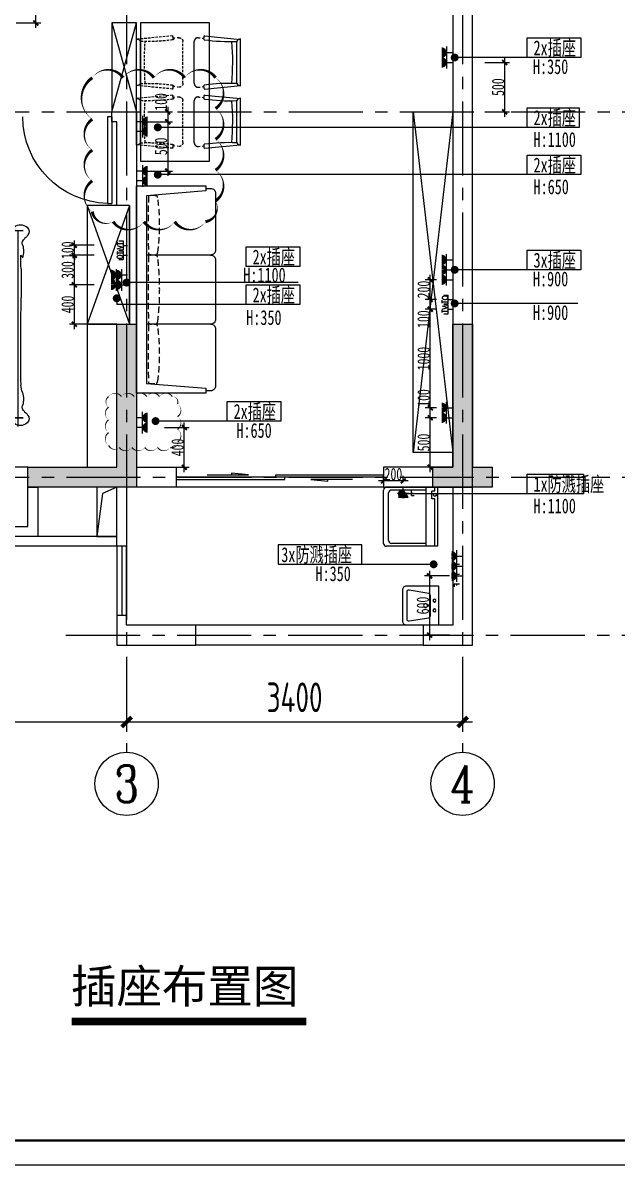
# Model space of a CAD drawing. Header units: millimetres. Extents: x -133666 to 880576, y -269375 to 86941.
# Drawn here: x 28824 to 34838, y -186999 to -175430 of the extents above; entities that cross this region are included whole.
import ezdxf
from ezdxf.enums import TextEntityAlignment as Align

# ---------------------------------------------------------------- set-up
doc = ezdxf.new("R2010")
doc.units = ezdxf.units.MM
doc.header["$LTSCALE"] = 1000
for name, pattern in [('CENTER', [50.8, 31.75, -6.35, 6.35, -6.35]), ('CENTER2', [1.125, 0.75, -0.125, 0.125, -0.125]), ('DASH', [0.35, 0.25, -0.1]), ('DASHED', [19.05, 12.7, -6.35]), ('TRATTEGGIATA2', [0.375, 0.25, -0.125])]:
    doc.linetypes.add(name, pattern=pattern)
doc.layers.get('0').update_dxf_attribs({"linetype": 'CONTINUOUS'})
doc.layers.get('Defpoints').update_dxf_attribs({"color": 6, "linetype": 'CONTINUOUS'})
for name, color, linetype in [('6#轴网(1-4)20181120$0$11 12 17 18 19 20 21 22-ZW$0$AXIS_轴号_A', 8, 'CONTINUOUS'), ('6#轴网(1-4)20181120$0$11 12 17 18 19 20 21 22-ZW$0$AXIS_轴文_A', 8, 'CONTINUOUS'), ('6#轴网(1-4)20181120$0$AXIS_TEXT', 8, 'CONTINUOUS'), ('A-FUR', 8, 'CONTINUOUS'), ('A-Lvtry', 5, 'CONTINUOUS'), ('A-洞口', 105, 'CONTINUOUS'), ('A-看线', 105, 'CONTINUOUS'), ('AE-FLOR', 151, 'CONTINUOUS'), ('AXIS', 253, 'CENTER'), ('BORDER', 7, 'CONTINUOUS'), ('DIM', 3, 'CONTINUOUS'), ('M-机电点位(布局空间)', 7, 'CONTINUOUS'), ('P-活动家具', 146, 'CONTINUOUS'), ('PUB_HATCH', 8, 'CONTINUOUS'), ('PUB_TEXT', 7, 'CONTINUOUS'), ('WALL', 2, 'CONTINUOUS'), ('WINDOW', 4, 'CONTINUOUS'), ('剪力墙', 6, 'CONTINUOUS'), ('家具', 8, 'CONTINUOUS'), ('栏杆', 142, 'CONTINUOUS')]:
    doc.layers.add(name, color=color, linetype=linetype)
doc.layers.add('S-ANNO-REVS', color=1, linetype='CONTINUOUS', true_color=0xff0000, plot=False)
doc.styles.add('6#轴网(1-4)20181120$0$11 12 17 18 19 20 21 22-ZW$0$_TCH_AXIS', font='COMPLEX', dxfattribs={"bigfont": 'GBCBIG'})
doc.styles.add('6#轴网(1-4)20181120$0$COMPLEX', font='COMPLEX')
doc.styles.add('DIM', font='', dxfattribs={"width": 0.7})
doc.styles.add('HZ', font='romans.shx', dxfattribs={"width": 0.9, "bigfont": 'bzhz.shx'})
doc.styles.add('ZZ', font='tssdeng.shx', dxfattribs={"width": 0.7, "bigfont": 'tssdchn.shx'})
doc.styles.add('黑体', font='simhei.ttf')
doc.styles.get('DIM').set_extended_font_data('SimSun')
doc.dimstyles.new('TSSD_100_100', dxfattribs={"dimtxt": 300, "dimasz": 100, "dimexe": 100, "dimexo": 250, "dimgap": 100, "dimtad": 1, "dimdec": 0, "dimzin": 0, "dimdsep": 46, "dimtxsty": 'ZZ', "dimblk": 'ARCHTICK', "dimcen": 0, "dimdle": 100, "dimclrd": 256, "dimclrt": 7, "dimadec": 0, "dimazin": 0, "dimtfac": 1, "dimtdec": 0, "dimtix": 1, "dimtmove": 2, "dimatfit": 3, "dimfxl": 0, "dimtolj": 1, "dimtzin": 0, "dimarcsym": 0})
doc.dimstyles.new('金螳螂1-50', dxfattribs={"dimscale": 50, "dimtxt": 2.5, "dimasz": 1, "dimexe": 1, "dimexo": 1, "dimgap": 0.1, "dimtad": 1, "dimdec": 0, "dimrnd": 5, "dimzin": 0, "dimdsep": 46, "dimtxsty": 'DIM', "dimblk": 'ARCHTICK', "dimcen": 2, "dimdle": 1, "dimclrd": 254, "dimclre": 254, "dimclrt": 30, "dimadec": 0, "dimazin": 0, "dimtfac": 1, "dimtdec": 0, "dimtix": 1, "dimtmove": 2, "dimatfit": 3, "dimldrblk": 'A', "dimfxl": 0, "dimtolj": 1, "dimtzin": 0, "dimarcsym": 0})

# ---------------------------------------------------------------- blocks, each defined once
blk = doc.blocks.new('床-次')
for p, q in [((-40, 738), (-2254, 738, 0)), ((-40, 738), (-2254, 738, 0)), ((-2200, 738, 0), (-2200, -1247, 0)), ((-608, 738), (-1552, -1178, 0)), ((-575, 738), (-1364, -1204, 0)), ((-571, 738), (-571, 606)), ((-520, 738), (-520, 615)), ((-40, -1196, 0), (-40, 750)), ((-40, 750), (0, 750)), ((0, 750), (0, -1196, 0)), ((-63, -1122, 0), (-63, 641)), ((-678, 577), (-678, -1024, 0)), ((-336, -1024, 0), (-336, 577)), ((-571, -1037, 0), (-571, -1204, 0)), ((-520, -1046, 0), (-520, -1204, 0)), ((-473, -1057, 0), (-473, -1122, 0)), ((-40, -1158, 0), (-2254, -1158, 0)), ((-40, -1161, 0), (-2254, -1161, 0)), ((0, -1196, 0), (-40, -1196, 0)), ((0, -1196, 0), (0, -1196, 0))]:
    blk.add_line(p, q)
for centre, radius, start, end in [((-2251, 726, 0), 61.8, 114.6552, 197.0582), ((-2183, 764, 0), 138, 203.7061, 231.956), ((-2225, 689, 0), 106, 45.7841, 118.7213), ((-2151, 749, 0), 16, 93.3957, 183.4418), ((-2166, -467, 0), 1215, 83.9678, 90.0408), ((-1899, 5580, 0), 4841, 268.3597, 272.9952), ((-1636, 955), 209, 267.1562, 297.4576), ((-1447, 581), 210, 87.9632, 116.1276), ((-1431, 599), 192, 63.047, 92.6492), ((-1226, 1105), 355, 250.6064, 272.328), ((-1221, -1525), 2276, 85.9688, 89.7495), ((-909, 2045), 1309, 263.3302, 272.3581), ((-778, -774), 1513, 87.0776, 92.9224), ((-656, 1541), 806, 266.782, 275.5915), ((-481, 164), 584, 86.0367, 99.5331), ((-58, 47), 749, 113.8347, 131.4622), ((532, -530), 1549, 124.5749, 131.8881), ((-775, -20652), 21401, 88.4924, 89.1043), ((-1547, -637), 1811, 37.3131, 49.4206), ((-690, 186), 638, 26.4088, 59.0003), ((-160, -2198), 2940, 87.6616, 91.0116), ((-2298, 610, 0), 53.6, 340.2311, 55.8644), ((-2020, 531, 0), 236, 164.9987, 197.1808), ((-507, 162), 449, 67.6212, 112.3788), ((-268, 143), 539, 67.6212, 92.1024), ((-2203, 452, 0), 43.4, 129.0734, 167.946), ((-3162, 430, 0), 934, 354.9526, 3.4165), ((-7155, 1654, 0), 7136, 342.8602, 350.4427), ((5543, 272, 0), 7776, 179.4426, 181.0757), ((-1420, 79, 0), 813, 176.6723, 181.7242), ((-34508, -459, 0), 32279, 359.3428, 0.9116), ((-27131, -6036, 0), 27529, 10.8714, 12.8171), ((-2020, -974, 0), 236, 162.8192, 195.0013), ((-2529, -808, 0), 300, 341.3052, 356.0421), ((-1524, 287, 0), 1811, 309.9646, 322.6869), ((-667, -560, 0), 638, 300.9997, 333.5912), ((-2298, -1053, 0), 53.6, 304.1356, 19.7689), ((-507, -609, 0), 449, 247.6212, 292.3788), ((555, 180, 0), 1549, 231.6372, 235.4251), ((-2251, -1169, 0), 61.8, 162.9418, 245.3448), ((-2183, -1207, 0), 138, 128.044, 156.2939), ((-268, -623, 0), 539, 247.6212, 292.3788), ((-35, -421, 0), 749, 237.4638, 246.1653), ((-2225, -1132, 0), 106, 241.2787, 314.2159), ((-2166, 24, 0), 1215, 269.9592, 276.0322), ((-2151, -1192, 0), 16, 176.5582, 266.6043), ((-1899, -6023, 0), 4841, 87.0048, 91.6403), ((-1636, -1398, 0), 209, 62.5424, 92.8438), ((-1447, -1024, 0), 210, 243.8724, 272.0368), ((-1431, -1042, 0), 192, 267.3508, 296.953), ((-1226, -1548, 0), 355, 87.672, 109.3936), ((-1221, 1082, 0), 2276, 270.2505, 274.0312), ((-909, -2488, 0), 1309, 87.6419, 96.6698), ((-778, 331, 0), 1513, 267.0776, 272.9224), ((-656, -1984, 0), 806, 84.4085, 93.218), ((-481, -607, 0), 584, 260.4669, 273.9633), ((-775, 20209, 0), 21401, 270.8957, 271.5076), ((-160, 1755, 0), 2940, 268.9884, 272.3384)]:
    blk.add_arc(centre, radius, start, end)
blk = doc.blocks.new('6#轴网(1-4)20181120$0$_AXISO')
at = {"color": 8}
blk.add_circle((0, 0), 0.5, dxfattribs=at)
at = {"layer": '6#轴网(1-4)20181120$0$AXIS_TEXT', "color": 8, "style": '6#轴网(1-4)20181120$0$COMPLEX', "width": 1.041667}
blk.add_attdef('A', text='', height=0.56, dxfattribs=at).set_placement((-0.25, -0.28), (0.25, -0.28), align=Align.FIT)
blk = doc.blocks.new('_ArchTick')
at = {"color": 0, "linetype": 'ByBlock', "const_width": 0.4}
blk.add_lwpolyline([(-0.5, -0.5), (0.5, 0.5)], dxfattribs=at)
blk = doc.blocks.new('*D342')
at = {"layer": 'Defpoints', "color": 0}
for p in [(3400, -1600), (0, -1725), (3400, -2379)]:
    blk.add_point(p, dxfattribs=at)
at = {"layer": 'DIM', "color": 0, "lineweight": -2}
for p, q in [((3400, -1850), (3400, -2479)), ((0, -1975), (0, -2479))]:
    blk.add_line(p, q, dxfattribs=at)
at = {"layer": 'DIM', "lineweight": -2}
blk.add_line((-100, -2379), (3500, -2379), dxfattribs=at)
at = {"layer": 'DIM', "lineweight": -2, "xscale": 100, "yscale": 100, "zscale": 100, "rotation": 180}
blk.add_blockref('_ArchTick', (0, -2379), dxfattribs=at)
at = {"layer": 'DIM', "lineweight": -2, "xscale": 100, "yscale": 100, "zscale": 100}
blk.add_blockref('_ArchTick', (3400, -2379), dxfattribs=at)
at = {"layer": 'DIM', "color": 7, "insert": (1700, -2129), "char_height": 300, "attachment_point": 5, "style": 'ZZ'}
blk.add_mtext('\\A1;3400', dxfattribs=at)
blk = doc.blocks.new('*D343')
at = {"layer": 'Defpoints', "color": 0}
for p in [(3400, -1600), (6800, -1600), (6800, -2379)]:
    blk.add_point(p, dxfattribs=at)
at = {"layer": 'DIM', "color": 0, "lineweight": -2}
for p, q in [((3400, -1850), (3400, -2479)), ((6800, -1850), (6800, -2479))]:
    blk.add_line(p, q, dxfattribs=at)
at = {"layer": 'DIM', "lineweight": -2}
blk.add_line((3300, -2379), (6900, -2379), dxfattribs=at)
at = {"layer": 'DIM', "lineweight": -2, "xscale": 100, "yscale": 100, "zscale": 100, "rotation": 180}
blk.add_blockref('_ArchTick', (3400, -2379), dxfattribs=at)
at = {"layer": 'DIM', "lineweight": -2, "xscale": 100, "yscale": 100, "zscale": 100}
blk.add_blockref('_ArchTick', (6800, -2379), dxfattribs=at)
at = {"layer": 'DIM', "color": 7, "insert": (5100, -2129), "char_height": 300, "attachment_point": 5, "style": 'ZZ'}
blk.add_mtext('\\A1;3400', dxfattribs=at)
blk = doc.blocks.new('A$C68CA6050')
blk.add_wipeout([(0, 850), (2100, 850), (2100, 150), (2075, 150), (2075, 100), (2072, 83), (2060, 65), (2040, 52), (2025, 50), (1450, 50), (1437, 52), (1423, 58), (1415, 65), (1407, 74), (1403, 82), (1400, 100), (1398, 86), (1395, 79), (1391, 71), (1380, 60), (1364, 52), (1350, 50), (750, 50), (733, 53), (725, 57), (715, 65), (708, 73), (703, 82), (701, 89), (700, 100), (698, 86), (694, 77), (691, 71), (685, 65), (677, 58), (670, 54), (650, 50), (641, 50), (75, 50), (58, 53), (40, 65), (32, 75), (26, 89), (25, 100), (25, 150), (0, 150)]).translate(0, 0, 0).dxf.layer = 'P-活动家具'
at = {"layer": 'P-活动家具', "elevation": 0}
blk.add_lwpolyline([(1050, 50), (1043, 50), (750, 50, -0.414214), (700, 100, -0.414214), (650, 50), (75, 50, -0.414214), (25, 100), (25, 150), (0, 150), (0, 850), (1050, 850), (2100, 850), (2100, 150), (2075, 150), (2075, 100, -0.414214), (2025, 50), (1450, 50, -0.414214), (1400, 100, -0.414214), (1350, 50), (1057, 50)], format="xyb", close=True, dxfattribs=at)
for points in [[(0, 850), (2100, 850), (2100, 150), (2050, 150), (2000, 750), (100, 750), (50, 150), (0, 150), (0, 850)], [(700, 100), (700, 750)], [(1400, 100), (1400, 750)]]:
    blk.add_lwpolyline(points, dxfattribs=at)
at = {"layer": 'P-活动家具', "color": 251, "linetype": 'DASHED', "ltscale": 0.005, "elevation": 0}
for points in [[(103, 729, -0.008996), (692, 729, -0.12873), (695, 650, -0.310462), (679, 636, -0.072657), (116, 636, -0.310462), (101, 650, -0.12873), (103, 729, -0.746294)], [(1392, 729, 0.007743), (708, 729, 0.12873), (705, 650, 0.310462), (721, 636, 0.062134), (1379, 636, 0.310462), (1395, 650, 0.12873), (1392, 729, 0.746294)], [(1996, 729, 0.009023), (1409, 729, 0.12873), (1406, 650, 0.310462), (1422, 636, 0.072882), (1983, 636, 0.310462), (1999, 650, 0.12873), (1996, 729, 0.746294)]]:
    blk.add_lwpolyline(points, format="xyb", dxfattribs=at)
blk = doc.blocks.new('$DorLib2D$00000131')
at = {"color": 0, "linetype": 'Continuous'}
for p, q in [((0.15, 0.125), (0.2319, 0.1973)), ((0.2319, 0.1973), (0.2319, 0.125)), ((-0.5, 0.125), (-0.5, 0)), ((0.0192, 0.125), (-0.5, 0.125)), ((0.0192, 0), (0.0192, 0.125)), ((0.35, 0.125), (0.15, 0.125)), ((-0.5, 0), (0.0192, 0)), ((-0.024, 0), (0.5, 0)), ((-0.024, -0.125), (-0.024, 0)), ((0.5, 0), (0.5, -0.125)), ((-0.35, -0.125), (-0.15, -0.125)), ((-0.2319, -0.1973), (-0.2319, -0.125)), ((-0.15, -0.125), (-0.2319, -0.1973)), ((0.5, -0.125), (-0.024, -0.125))]:
    blk.add_line(p, q, dxfattribs=at)
blk = doc.blocks.new('$DorLib2D$00000001')
for p, q in [((0.45, 0.975), (0.5, 0.975)), ((0.45, 0), (0.45, 0.975)), ((0.5, 0), (0.5, 0.975)), ((0.5, 0), (0.45, 0))]:
    blk.add_line(p, q)
at = {"lineweight": 13}
blk.add_arc((0.475, 0), 0.975, 91.4693, 180, dxfattribs=at)
blk = doc.blocks.new('B20190310213323')
at = {"layer": 'PUB_HATCH'}
for points in [[(3400, 200), (3400, 1650), (3600, 1650), (3600, 0), (2500, 0), (2500, 200)], [(6600, 0), (6600, 200), (6800, 200), (6800, 1650), (7000, 1650), (7000, 200), (7200, 200), (7200, 0)]]:
    blk.add_hatch(color=256, dxfattribs=at).paths.add_polyline_path(points)
at = {"layer": 'A-洞口'}
blk.add_lwpolyline([(3200, 0), (3200, -500), (3400, -500), (3400, 0)], close=True, dxfattribs=at)
blk.add_lwpolyline([(3400, 0), (3257, -66), (3200, -500)], dxfattribs=at)
at = {"layer": 'A-看线'}
blk.add_lwpolyline([(2500, 200), (600, 200)], dxfattribs=at)
at = {"layer": 'AE-FLOR'}
for points in [[(3400, -600), (3400, -1300)], [(3500, -1300), (3500, -600)], [(6500, -1400), (4200, -1400)], [(6500, -1600), (4200, -1600)]]:
    blk.add_lwpolyline(points, dxfattribs=at)
at = {"layer": 'WALL'}
for p, q in [((3530, 2850), (3530, 1650)), ((3600, 2850), (3600, 1650))]:
    blk.add_line(p, q, dxfattribs=at)
for points in [[(7000, 100), (7000, 9000), (6700, 9000), (6700, 8800), (6800, 8800), (6800, 200), (6100, 200), (6100, 0), (6800, 0), (6800, -1400), (6500, -1400), (6500, -1600), (7000, -1600)], [(2200, -400), (2500, -400), (2500, 0), (2600, 0), (2600, -500), (2200, -500)], [(3500, -1400), (3500, -1300), (3400, -1300), (3400, -1600), (4200, -1600), (4200, -1400)]]:
    blk.add_lwpolyline(points, close=True, dxfattribs=at)
for points in [[(3400, 2850), (3400, 3700), (3350, 3700), (3350, 3800), (3600, 3800), (3600, 2850)], [(3530, 2850), (3400, 2850), (3400, 2850)], [(3600, 1650), (3600, 200), (4000, 200), (4000, 0), (3500, 0), (3500, -600), (3400, -600), (3400, 0), (2500, 0), (2500, 0), (2500, 200), (2500, 200), (2500, 200), (3400, 200), (3400, 1650)], [(3400, 1650), (3530, 1650)]]:
    blk.add_lwpolyline(points, dxfattribs=at)
at = {"layer": 'WINDOW'}
blk.add_line((6100, 0), (4000, 0), dxfattribs=at)
at = {"layer": '剪力墙', "elevation": 0}
blk.add_lwpolyline([(3400, 200), (3400, 1650), (3600, 1650), (3600, 0), (2500, 0), (2500, 200)], close=True, dxfattribs=at)
for points in [[(6600, 0), (6600, 200), (6800, 200), (6800, 1650), (7000, 1650), (7000, 200), (7200, 200), (7200, 0), (6600, 0), (7000, 0)], [(3600, 200), (3600, 200)]]:
    blk.add_lwpolyline(points, dxfattribs=at)
at = {"layer": '栏杆'}
for points in [[(3400, -500), (2200, -500)], [(3400, -600), (2200, -600)]]:
    blk.add_lwpolyline(points, dxfattribs=at)
at = {"layer": 'WINDOW', "xscale": -900, "yscale": 900, "zscale": -900, "rotation": 180}
blk.add_blockref('$DorLib2D$00000001', (2900, 3750), dxfattribs=at)
at = {"layer": 'WINDOW', "xscale": -2100, "yscale": 200, "zscale": 2100}
blk.add_blockref('$DorLib2D$00000131', (5050, 100), dxfattribs=at)
blk = doc.blocks.new('chair4')
at = {"linetype": 'DASH', "ltscale": 200}
for p, q in [((-426, 250), (-410, 249)), ((-470, 211), (-470, -211)), ((-426, -250), (-410, -249))]:
    blk.add_line(p, q, dxfattribs=at)
at = {"ltscale": 20}
for p, q in [((-389, 247), (-372, 245)), ((-365, 269), (0, 234)), ((0, 234), (0, -234)), ((-40, 214), (-40, -214)), ((-389, -247), (-372, -245)), ((-365, -269), (0, -234))]:
    blk.add_line(p, q, dxfattribs=at)
at = {"linetype": 'DASH', "ltscale": 200, "extrusion": (0, 0, -1)}
for centre, start_param, end_param in [((-430, 211), 3.926991, 5.586837), ((-430, -211), 2.267145, 3.926991)]:
    blk.add_ellipse(centre, major_axis=(28.3, 28.3), ratio=1, start_param=start_param, end_param=end_param, dxfattribs=at)
at = {"ltscale": 20, "extrusion": (0, 0, -1)}
for centre, major_axis, ratio, start_param, end_param in [((-366, 237), (5.66, -5.66), 1, 0.914477, 2.702691), ((-440, 264), (50.3, 50.3), 1, 0.774487, 1.131895), ((-365, 265), (2.83, 2.83), 1, 3.91608, 5.586837), ((-6, 198), (26.3, 26.3), 1, 4.375488, 5.671939), ((-125, 1886), (-1792, 85), 0.932857, 4.621064, 4.803714), ((-2033, -2), (-3, 2384), 0.819086, 1.481782, 1.659811), ((-366, -237), (5.66, 5.66), 1, 3.580494, 5.368708), ((-125, -1886), (1792, 85), 0.932857, 4.621064, 4.803714), ((-6, -198), (26.3, 26.3), 1, 2.182042, 3.478494), ((-440, -264), (50.3, -50.3), 1, -1.131895, -0.774487), ((-365, -265), (2.83, -2.83), 1, 0.696349, 2.367105)]:
    blk.add_ellipse(centre, major_axis=major_axis, ratio=ratio, start_param=start_param, end_param=end_param, dxfattribs=at)
blk = doc.blocks.new('222')
at = {"linetype": 'TRATTEGGIATA2', "ltscale": 0.1}
for p, q in [((131, 375), (166, 740)), ((669, 375), (634, 740)), ((731, 375), (766, 740)), ((1269, 375), (1234, 740)), ((153, 351), (155, 368)), ((647, 351), (645, 368)), ((753, 351), (755, 368)), ((1247, 351), (1245, 368)), ((150, 314), (151, 330)), ((189, 270), (611, 270)), ((650, 314), (649, 330)), ((750, 314), (751, 330)), ((789, 270), (1211, 270)), ((1250, 314), (1249, 330))]:
    blk.add_line(p, q, dxfattribs=at)
at = {"ltscale": 20}
for p, q in [((166, 740), (634, 740)), ((186, 700), (614, 700)), ((766, 740), (1234, 740)), ((786, 700), (1214, 700))]:
    blk.add_line(p, q, dxfattribs=at)
blk.add_lwpolyline([(0, 0), (1400, 0), (1400, 700), (0, 700)], close=True)
at = {"ltscale": 20, "extrusion": (0, 0, -1)}
for centre, start_param, end_param in [((202, 734), 4.375488, 5.671939), ((598, 734), 2.182042, 3.478494), ((802, 734), 4.375488, 5.671939), ((1198, 734), 2.182042, 3.478494)]:
    blk.add_ellipse(centre, major_axis=(-26.3, 26.3), ratio=1, start_param=start_param, end_param=end_param, dxfattribs=at)
at = {"linetype": 'TRATTEGGIATA2', "ltscale": 0.1, "extrusion": (0, 0, -1)}
for centre, major_axis, ratio, start_param, end_param in [((-1486, 615), (85, 1792), 0.932857, 1.479471, 1.662121), ((2286, 615), (-85, 1792), 0.932857, 4.621064, 4.803714), ((-886, 615), (85, 1792), 0.932857, 1.479471, 1.662121), ((2886, 615), (-85, 1792), 0.932857, 4.621064, 4.803714), ((402, -1293), (2384, 3), 0.819086, 4.623375, 4.801403), ((1002, -1293), (2384, 3), 0.819086, 4.623375, 4.801403), ((135, 375), (-2.83, 2.83), 1, 3.91608, 5.586837), ((136, 300), (-50.3, 50.3), 1, 0.774487, 1.131895), ((163, 374), (5.66, 5.66), 1, 0.914477, 2.702691), ((637, 374), (-5.66, 5.66), 1, 3.580494, 5.368708), ((664, 300), (50.3, 50.3), 1, -1.131895, -0.774487), ((665, 375), (2.83, 2.83), 1, 0.696349, 2.367105), ((735, 375), (-2.83, 2.83), 1, 3.91608, 5.586837), ((736, 300), (-50.3, 50.3), 1, 0.774487, 1.131895), ((763, 374), (5.66, 5.66), 1, 0.914477, 2.702691), ((1237, 374), (-5.66, 5.66), 1, 3.580494, 5.368708), ((1264, 300), (50.3, 50.3), 1, -1.131895, -0.774487), ((1265, 375), (2.83, 2.83), 1, 0.696349, 2.367105), ((189, 310), (-28.3, 28.3), 1, 3.926991, 5.586837), ((611, 310), (-28.3, 28.3), 1, 2.267145, 3.926991), ((789, 310), (-28.3, 28.3), 1, 3.926991, 5.586837), ((1211, 310), (-28.3, 28.3), 1, 2.267145, 3.926991)]:
    blk.add_ellipse(centre, major_axis=major_axis, ratio=ratio, start_param=start_param, end_param=end_param, dxfattribs=at)
at = {"xscale": -1, "rotation": 90}
for p in [(400, -314), (1000, -314)]:
    blk.add_blockref('chair4', p, dxfattribs=at)
blk = doc.blocks.new('__附着_A10-SGT-95户型_TEN24QEP_设计区$0$A-Toilet-9')
for p, q in [((-300, 0), (-300, 520)), ((-270, 550), (270, 550)), ((-270, 120), (-270, 470)), ((-240, 500), (240, 500)), ((270, 120), (270, 470)), ((300, 0), (300, 520)), ((-300, 120), (300, 120)), ((-300, 30), (180, 30)), ((-300, 0), (300, 0)), ((180, 60), (260, 60)), ((180, 30), (180, 60)), ((260, 30), (260, 60)), ((260, 30), (300, 30))]:
    blk.add_line(p, q)
blk.add_circle((220, 30), 15)
for centre, start, end in [((-270, 520), 90, 180), ((-240, 470), 90, 180), ((240, 470), 0, 90), ((270, 520), 0, 90)]:
    blk.add_arc(centre, 30, start, end)
blk = doc.blocks.new('__附着_A10-SGT-95户型_TEN24QEP_设计区$0$A-Kitchen-9')
at = {"ltscale": 0.6}
blk.add_line((400, -320), (400, 0), dxfattribs=at)
blk.add_lwpolyline([(400, 0), (0, 0), (0, -320, 0.414214), (40, -360), (360, -360, 0.414214), (400, -320)], format="xyb", dxfattribs=at)
blk.add_lwpolyline([(400, 0), (0, 0), (0, -320, 0.414214), (40, -360), (360, -360, 0.414214), (400, -320)], format="xyb", dxfattribs=at)
blk.add_lwpolyline([(323, -97), (356, -297, -0.463455), (336, -320), (64, -320, -0.463455), (44, -297), (77, -97, -0.366629), (97, -80), (303, -80, -0.366629)], format="xyb", close=True, dxfattribs=at)
blk.add_lwpolyline([(323, -97), (356, -297, -0.463455), (336, -320), (64, -320, -0.463455), (44, -297), (77, -97, -0.366629), (97, -80), (303, -80, -0.366629)], format="xyb", close=True, dxfattribs=at)
for centre, radius in [((150, -40), 15), ((200, -130), 20), ((250, -40), 15)]:
    blk.add_circle(centre, radius, dxfattribs=at)
blk = doc.blocks.new('B20190319225928')
at = {"layer": 'BORDER'}
blk.add_lwpolyline([(0, 0), (0, 29700), (42000, 29700), (42000, 0)], close=True, dxfattribs=at)
at = {"layer": 'BORDER', "const_width": 50}
blk.add_lwpolyline([(2500, 500), (2500, 29200), (41500, 29200), (41500, 500)], close=True, dxfattribs=at)
blk = doc.blocks.new('墙面安装电脑信息插座')
at = {"linetype": 'Continuous'}
for p, q in [((-40, 80), (-40, 40)), ((-40, 40), (40, 40)), ((0, 40), (0, 0)), ((40, 80), (40, 40))]:
    blk.add_line(p, q, dxfattribs=at)
at = {"style": 'HZ', "width": 0.8}
blk.add_text('TO', height=50, dxfattribs=at).set_placement((0, 70), align=Align.MIDDLE)
blk = doc.blocks.new('墙面安装电视插座')
at = {"linetype": 'Continuous'}
for p, q in [((-40, 80), (-40, 40)), ((-40, 40), (40, 40)), ((0, 40), (0, 0)), ((40, 80), (40, 40))]:
    blk.add_line(p, q, dxfattribs=at)
at = {"style": 'HZ', "width": 0.8}
blk.add_text('TV', height=50, dxfattribs=at).set_placement((0, 70), align=Align.MIDDLE)
blk = doc.blocks.new('二极 三极单相插座  暗装')
for p, q in [((-54, 55), (54, 55)), ((0, 55), (0, 0))]:
    blk.add_line(p, q)
at = {"const_width": 47.2}
blk.add_lwpolyline([(24, 101, -0.414214), (0, 78, -0.414214), (-24, 101, -0.414214)], format="xyb", dxfattribs=at)
blk = doc.blocks.new('墙面防潮插座 暗装')
for p, q in [((-54, 55), (54, 55)), ((0, 55), (0, 0))]:
    blk.add_line(p, q)
at = {"const_width": 47.2}
blk.add_lwpolyline([(24, 101, -0.414214), (0, 78, -0.414214), (-24, 101, -0.414214)], format="xyb", dxfattribs=at)
at = {"style": 'HZ', "width": 0.9}
blk.add_text('F', height=50, dxfattribs=at).set_placement((83, 53), align=Align.MIDDLE)
blk = doc.blocks.new('*D838')
at = {"layer": 'Defpoints', "color": 0}
for p in [(29974, -179529), (30458, -179529), (29974, -179931)]:
    blk.add_point(p, dxfattribs=at)
at = {"layer": 'DIM', "color": 254, "lineweight": -2}
for p, q in [((30258, -179529), (30508, -179529)), ((30458, -179981), (30458, -179479)), ((30258, -179931), (30508, -179931))]:
    blk.add_line(p, q, dxfattribs=at)
at = {"layer": 'DIM', "color": 254, "lineweight": -2, "xscale": 50, "yscale": 50, "zscale": 50}
for p, rotation in [((30458, -179529), 90), ((30458, -179931), 270)]:
    blk.add_blockref('_ArchTick', p, dxfattribs=dict(at, rotation=rotation))
at = {"layer": 'DIM', "color": 30, "insert": (30390, -179730), "char_height": 125, "attachment_point": 5, "rotation": 90, "style": 'DIM'}
blk.add_mtext('\\A1;400', dxfattribs=at)
blk = doc.blocks.new('A')
for p, q in [((-0.37, 0), (-2.13, 0)), ((-1.44, 1.15), (-1.09, 1.44)), ((-1.44, 1.15), (-0.37, 0)), ((-1.44, -1.15), (-0.37, 0)), ((-1.09, 1.44), (0, 0)), ((-1.09, -1.44), (0, 0)), ((-1.44, -1.15), (-1.09, -1.44))]:
    blk.add_line(p, q)
for points in [[(-1.44, 1.15), (-1.09, 1.44), (-0.37, 0), (0, 0)], [(-1.44, -1.15), (-1.09, -1.44), (-0.37, 0), (0, 0)]]:
    blk.add_solid(points)
blk = doc.blocks.new('*D839')
at = {"layer": 'Defpoints', "color": 0}
for p in [(32947, -179429), (33061, -179429), (32974, -179931)]:
    blk.add_point(p, dxfattribs=at)
at = {"layer": 'DIM', "color": 254, "lineweight": -2}
for p, q in [((32947, -179981), (32947, -179379)), ((33011, -179429), (32897, -179429)), ((32947, -179931), (32897, -179931))]:
    blk.add_line(p, q, dxfattribs=at)
at = {"layer": 'DIM', "color": 254, "lineweight": -2, "xscale": 50, "yscale": 50, "zscale": 50}
for p, rotation in [((32947, -179429), 90), ((32947, -179931), 270)]:
    blk.add_blockref('_ArchTick', p, dxfattribs=dict(at, rotation=rotation))
at = {"layer": 'DIM', "color": 30, "insert": (32880, -179680), "char_height": 125, "attachment_point": 5, "rotation": 90, "style": 'DIM'}
blk.add_mtext('\\A1;500', dxfattribs=at)
blk = doc.blocks.new('*D840')
at = {"layer": 'Defpoints', "color": 0}
for p in [(32947, -179329), (33061, -179329), (33061, -179429)]:
    blk.add_point(p, dxfattribs=at)
at = {"layer": 'DIM', "color": 254, "lineweight": -2}
for p, q in [((32947, -179479), (32947, -179279)), ((33011, -179329), (32897, -179329)), ((33011, -179429), (32897, -179429))]:
    blk.add_line(p, q, dxfattribs=at)
at = {"layer": 'DIM', "color": 254, "lineweight": -2, "xscale": 50, "yscale": 50, "zscale": 50}
for p, rotation in [((32947, -179329), 90), ((32947, -179429), 270)]:
    blk.add_blockref('_ArchTick', p, dxfattribs=dict(at, rotation=rotation))
at = {"layer": 'DIM', "color": 30, "insert": (32880, -179229), "char_height": 125, "attachment_point": 5, "rotation": 90, "style": 'DIM'}
blk.add_mtext('\\A1;100', dxfattribs=at)
blk = doc.blocks.new('*D841')
at = {"layer": 'Defpoints', "color": 0}
for p in [(32947, -178331), (33061, -178331), (33061, -179329)]:
    blk.add_point(p, dxfattribs=at)
at = {"layer": 'DIM', "color": 254, "lineweight": -2}
for p, q in [((33011, -178331), (32897, -178331)), ((32947, -179379), (32947, -178281)), ((33011, -179329), (32897, -179329))]:
    blk.add_line(p, q, dxfattribs=at)
at = {"layer": 'DIM', "color": 254, "lineweight": -2, "xscale": 50, "yscale": 50, "zscale": 50}
for p, rotation in [((32947, -178331), 90), ((32947, -179329), 270)]:
    blk.add_blockref('_ArchTick', p, dxfattribs=dict(at, rotation=rotation))
at = {"layer": 'DIM', "color": 30, "insert": (32880, -178830), "char_height": 125, "attachment_point": 5, "rotation": 90, "style": 'DIM'}
blk.add_mtext('\\A1;1000', dxfattribs=at)
blk = doc.blocks.new('*D842')
at = {"layer": 'Defpoints', "color": 0}
for p in [(32947, -178231), (33061, -178231), (33061, -178331)]:
    blk.add_point(p, dxfattribs=at)
at = {"layer": 'DIM', "color": 254, "lineweight": -2}
for p, q in [((33011, -178231), (32897, -178231)), ((32947, -178381), (32947, -178181)), ((33011, -178331), (32897, -178331))]:
    blk.add_line(p, q, dxfattribs=at)
at = {"layer": 'DIM', "color": 254, "lineweight": -2, "xscale": 50, "yscale": 50, "zscale": 50}
for p, rotation in [((32947, -178231), 90), ((32947, -178331), 270)]:
    blk.add_blockref('_ArchTick', p, dxfattribs=dict(at, rotation=rotation))
at = {"layer": 'DIM', "color": 30, "insert": (32880, -178431), "char_height": 125, "attachment_point": 5, "rotation": 90, "style": 'DIM'}
blk.add_mtext('\\A1;100', dxfattribs=at)
blk = doc.blocks.new('*D843')
at = {"layer": 'Defpoints', "color": 0}
for p in [(32947, -178031), (33061, -178031), (33061, -178231)]:
    blk.add_point(p, dxfattribs=at)
at = {"layer": 'DIM', "color": 254, "lineweight": -2}
for p, q in [((33011, -178031), (32897, -178031)), ((32947, -178281), (32947, -177981)), ((33011, -178231), (32897, -178231))]:
    blk.add_line(p, q, dxfattribs=at)
at = {"layer": 'DIM', "color": 254, "lineweight": -2, "xscale": 50, "yscale": 50, "zscale": 50}
for p, rotation in [((32947, -178031), 90), ((32947, -178231), 270)]:
    blk.add_blockref('_ArchTick', p, dxfattribs=dict(at, rotation=rotation))
at = {"layer": 'DIM', "color": 30, "insert": (32880, -178131), "char_height": 125, "attachment_point": 5, "rotation": 90, "style": 'DIM'}
blk.add_mtext('\\A1;200', dxfattribs=at)
blk = doc.blocks.new('*D1179')
at = {"layer": 'Defpoints', "color": 0}
for p in [(29974, -176331), (30004, -176431), (30290, -176431)]:
    blk.add_point(p, dxfattribs=at)
at = {"layer": 'DIM', "color": 254, "lineweight": -2}
for p, q in [((30290, -176281), (30290, -176481)), ((30090, -176331), (30340, -176331)), ((30090, -176431), (30340, -176431))]:
    blk.add_line(p, q, dxfattribs=at)
at = {"layer": 'DIM', "color": 254, "lineweight": -2, "xscale": 50, "yscale": 50, "zscale": 50}
for p, rotation in [((30290, -176331), 90), ((30290, -176431), 270)]:
    blk.add_blockref('_ArchTick', p, dxfattribs=dict(at, rotation=rotation))
at = {"layer": 'DIM', "color": 30, "insert": (30222, -176231), "char_height": 125, "attachment_point": 5, "rotation": 90, "style": 'DIM'}
blk.add_mtext('\\A1;100', dxfattribs=at)
blk = doc.blocks.new('*D1221')
at = {"layer": 'Defpoints', "color": 0}
for p in [(30004, -176431), (30004, -176931), (30290, -176931)]:
    blk.add_point(p, dxfattribs=at)
at = {"layer": 'DIM', "color": 254, "lineweight": -2}
for p, q in [((30290, -176381), (30290, -176981)), ((30090, -176431), (30340, -176431)), ((30090, -176931), (30340, -176931))]:
    blk.add_line(p, q, dxfattribs=at)
at = {"layer": 'DIM', "color": 254, "lineweight": -2, "xscale": 50, "yscale": 50, "zscale": 50}
for p, rotation in [((30290, -176431), 90), ((30290, -176931), 270)]:
    blk.add_blockref('_ArchTick', p, dxfattribs=dict(at, rotation=rotation))
at = {"layer": 'DIM', "color": 30, "insert": (30222, -176681), "char_height": 125, "attachment_point": 5, "rotation": 90, "style": 'DIM'}
blk.add_mtext('\\A1;500', dxfattribs=at)
blk = doc.blocks.new('*D1183')
at = {"layer": 'Defpoints', "color": 0}
for p in [(33174, -175831), (33700, -175831), (33174, -176331)]:
    blk.add_point(p, dxfattribs=at)
at = {"layer": 'DIM', "color": 254, "lineweight": -2}
for p, q in [((33500, -175831), (33750, -175831)), ((33700, -176381), (33700, -175781)), ((33500, -176331), (33750, -176331))]:
    blk.add_line(p, q, dxfattribs=at)
at = {"layer": 'DIM', "color": 254, "lineweight": -2, "xscale": 50, "yscale": 50, "zscale": 50}
for p, rotation in [((33700, -175831), 90), ((33700, -176331), 270)]:
    blk.add_blockref('_ArchTick', p, dxfattribs=dict(at, rotation=rotation))
at = {"layer": 'DIM', "color": 30, "insert": (33633, -176081), "char_height": 125, "attachment_point": 5, "rotation": 90, "style": 'DIM'}
blk.add_mtext('\\A1;500', dxfattribs=at)
blk = doc.blocks.new('*D1237')
at = {"layer": 'Defpoints', "color": 0}
for p in [(33274, -181031), (32940, -181631), (33274, -181631)]:
    blk.add_point(p, dxfattribs=at)
at = {"layer": 'DIM', "color": 254, "lineweight": -2}
for p, q in [((33140, -181031), (32890, -181031)), ((32940, -180981), (32940, -181681)), ((33140, -181631), (32890, -181631))]:
    blk.add_line(p, q, dxfattribs=at)
at = {"layer": 'DIM', "color": 254, "lineweight": -2, "xscale": 50, "yscale": 50, "zscale": 50}
for p, rotation in [((32940, -181031), 90), ((32940, -181631), 270)]:
    blk.add_blockref('_ArchTick', p, dxfattribs=dict(at, rotation=rotation))
at = {"layer": 'DIM', "color": 30, "insert": (32872, -181331), "char_height": 125, "attachment_point": 5, "rotation": 90, "style": 'DIM'}
blk.add_mtext('\\A1;600', dxfattribs=at)
blk = doc.blocks.new('*D1238')
at = {"layer": 'Defpoints', "color": 0}
for p in [(32474, -180069), (32474, -180131), (32674, -180131)]:
    blk.add_point(p, dxfattribs=at)
at = {"layer": 'DIM', "color": 254, "lineweight": -2}
for p, q in [((32724, -180069), (32424, -180069)), ((32474, -180081), (32474, -180019)), ((32674, -180081), (32674, -180019))]:
    blk.add_line(p, q, dxfattribs=at)
at = {"layer": 'DIM', "color": 254, "lineweight": -2, "xscale": 50, "yscale": 50, "zscale": 50, "rotation": 180}
blk.add_blockref('_ArchTick', (32474, -180069), dxfattribs=at)
at = {"layer": 'DIM', "color": 254, "lineweight": -2, "xscale": 50, "yscale": 50, "zscale": 50}
blk.add_blockref('_ArchTick', (32674, -180069), dxfattribs=at)
at = {"layer": 'DIM', "color": 30, "insert": (32574, -180001), "char_height": 125, "attachment_point": 5, "style": 'DIM'}
blk.add_mtext('\\A1;200', dxfattribs=at)
blk = doc.blocks.new('*D1188')
at = {"layer": 'Defpoints', "color": 0}
for p in [(29345, -178083), (29774, -178083), (29774, -178481)]:
    blk.add_point(p, dxfattribs=at)
at = {"layer": 'DIM', "color": 254, "lineweight": -2}
for p, q in [((29345, -178531), (29345, -178033)), ((29545, -178083), (29295, -178083)), ((29545, -178481), (29295, -178481))]:
    blk.add_line(p, q, dxfattribs=at)
at = {"layer": 'DIM', "color": 254, "lineweight": -2, "xscale": 50, "yscale": 50, "zscale": 50}
for p, rotation in [((29345, -178083), 90), ((29345, -178481), 270)]:
    blk.add_blockref('_ArchTick', p, dxfattribs=dict(at, rotation=rotation))
at = {"layer": 'DIM', "color": 30, "insert": (29277, -178282), "char_height": 125, "attachment_point": 5, "rotation": 90, "style": 'DIM'}
blk.add_mtext('\\A1;400', dxfattribs=at)
blk = doc.blocks.new('*D1189')
at = {"layer": 'Defpoints', "color": 0}
for p in [(29345, -177783), (29853, -177783), (29853, -178083)]:
    blk.add_point(p, dxfattribs=at)
at = {"layer": 'DIM', "color": 254, "lineweight": -2}
for p, q in [((29545, -177783), (29295, -177783)), ((29345, -178133), (29345, -177733)), ((29545, -178083), (29295, -178083))]:
    blk.add_line(p, q, dxfattribs=at)
at = {"layer": 'DIM', "color": 254, "lineweight": -2, "xscale": 50, "yscale": 50, "zscale": 50}
for p, rotation in [((29345, -177783), 90), ((29345, -178083), 270)]:
    blk.add_blockref('_ArchTick', p, dxfattribs=dict(at, rotation=rotation))
at = {"layer": 'DIM', "color": 30, "insert": (29277, -177933), "char_height": 125, "attachment_point": 5, "rotation": 90, "style": 'DIM'}
blk.add_mtext('\\A1;300', dxfattribs=at)
blk = doc.blocks.new('*D1190')
at = {"layer": 'Defpoints', "color": 0}
for p in [(29345, -177683), (29853, -177683), (29853, -177783)]:
    blk.add_point(p, dxfattribs=at)
at = {"layer": 'DIM', "color": 254, "lineweight": -2}
for p, q in [((29545, -177683), (29295, -177683)), ((29345, -177683), (29345, -177633)), ((29345, -177783), (29345, -177683)), ((29545, -177783), (29295, -177783)), ((29345, -177783), (29345, -177833))]:
    blk.add_line(p, q, dxfattribs=at)
at = {"layer": 'DIM', "color": 254, "lineweight": -2, "xscale": 50, "yscale": 50, "zscale": 50}
for p, rotation in [((29345, -177683), 270), ((29345, -177783), 90)]:
    blk.add_blockref('_ArchTick', p, dxfattribs=dict(at, rotation=rotation))
at = {"layer": 'DIM', "color": 30, "insert": (29277, -177733), "char_height": 125, "attachment_point": 5, "rotation": 90, "style": 'DIM'}
blk.add_mtext('\\A1;100', dxfattribs=at)
blk = doc.blocks.new('*D1194')
at = {"layer": 'Defpoints', "color": 0}
for p in [(28674, -174931), (28955, -174931), (28674, -175431)]:
    blk.add_point(p, dxfattribs=at)
at = {"layer": 'DIM', "color": 254, "lineweight": -2}
for p, q in [((28955, -175481), (28955, -174881)), ((28755, -174931), (29005, -174931)), ((28755, -175431), (29005, -175431))]:
    blk.add_line(p, q, dxfattribs=at)
at = {"layer": 'DIM', "color": 254, "lineweight": -2, "xscale": 50, "yscale": 50, "zscale": 50}
for p, rotation in [((28955, -174931), 90), ((28955, -175431), 270)]:
    blk.add_blockref('_ArchTick', p, dxfattribs=dict(at, rotation=rotation))
at = {"layer": 'DIM', "color": 30, "insert": (28887, -175181), "char_height": 125, "attachment_point": 5, "rotation": 90, "style": 'DIM'}
blk.add_mtext('\\A1;500', dxfattribs=at)
blk = doc.blocks.new('B20190222125856')
at = {"layer": 'AXIS', "linetype": 'CENTER2'}
for p, q in [((3400, 11781), (3400, -2685.7)), ((6800, 11781), (6800, -2685.7)), ((-2834.7, 3800), (9118.1, 3800)), ((-2834.7, 100), (9118.1, 100)), ((2786.3, -1500), (9118.1, -1500))]:
    blk.add_line(p, q, dxfattribs=at)
at = {"layer": '6#轴网(1-4)20181120$0$11 12 17 18 19 20 21 22-ZW$0$AXIS_轴号_A'}
ref = blk.add_blockref('6#轴网(1-4)20181120$0$_AXISO', (3400, -3005.7), dxfattribs=dict(at, xscale=640, yscale=640, zscale=640))
ref.add_attrib('A', '3', dxfattribs={"layer": '6#轴网(1-4)20181120$0$11 12 17 18 19 20 21 22-ZW$0$AXIS_轴文_A', "height": 372.8, "style": '6#轴网(1-4)20181120$0$11 12 17 18 19 20 21 22-ZW$0$_TCH_AXIS'}).set_placement((3275.7, -3192.1), (3524.3, -3192.1), align=Align.FIT)
ref = blk.add_blockref('6#轴网(1-4)20181120$0$_AXISO', (6800, -3005.7), dxfattribs=dict(at, xscale=640, yscale=640, zscale=640))
ref.add_attrib('A', '4', dxfattribs={"layer": '6#轴网(1-4)20181120$0$11 12 17 18 19 20 21 22-ZW$0$AXIS_轴文_A', "height": 372.8, "style": '6#轴网(1-4)20181120$0$11 12 17 18 19 20 21 22-ZW$0$_TCH_AXIS', "width": 0.875}).set_placement((6675.7, -3192.1), (6924.3, -3192.1), align=Align.FIT)
at = {"layer": 'DIM'}
for base, p1, p2, picture, middle in [((3400, -2379.1), (0, -1724.9), (3400, -1600), '*D342', (1700, -2129.1)), ((6800, -2379.1), (3400, -1600), (6800, -1600), '*D343', (5100, -2129.1))]:
    dim = blk.add_linear_dim(base=base, p1=p1, p2=p2, dimstyle='TSSD_100_100', dxfattribs=at)
    dim.commit()
    dim.dimension.update_dxf_attribs({"geometry": picture, "text_midpoint": middle})

msp = doc.modelspace()

# ---------------------------------------------------------------- linework, layer by layer
at = {"layer": 'A-FUR'}
for p, q in [((32774, -176331.2), (33174, -179781.2)), ((33174, -176331.2), (32774, -179781.2))]:
    msp.add_line(p, q, dxfattribs=at)
msp.add_lwpolyline([(32774, -176331.2), (33174, -176331.2), (33174, -179781.2), (32774, -179781.2)], close=True, dxfattribs=at)
at = {"layer": '栏杆'}
msp.add_lwpolyline([(29824, -180731.2), (29824, -181431.2)], dxfattribs=at)

# ---------------------------------------------------------------- block references
at = {"layer": 'A-FUR', "extrusion": (-1.25171e-07, 4.56361e-07, -1), "zscale": -1.000000000000007}
msp.add_blockref('床-次', (-26574, -178270.2, -0.2), dxfattribs=at)
at = {"layer": 'DIM'}
msp.add_blockref('B20190222125856', (26474, -180131.2), dxfattribs=at)

# ---------------------------------------------------------------- texts
at = {"layer": 'PUB_TEXT', "style": '黑体'}
msp.add_text('插座布置图', height=337.59, dxfattribs=at).set_placement((29310.9, -185355.9))

# ---------------------------------------------------------------- next in the draw order: block references
at = {"layer": 'P-活动家具', "rotation": 90}
msp.add_blockref('A$C68CA6050', (30824, -179181.2, 0), dxfattribs=at)

# ---------------------------------------------------------------- next in the draw order: block references
at = {"layer": 'WALL'}
msp.add_blockref('B20190310213323', (26374, -180131.2), dxfattribs=at)

# ---------------------------------------------------------------- next in the draw order: linework, layer by layer
at = {"layer": 'A-FUR'}
for p, q in [((29724, -176331.2), (29974, -175431.2)), ((29724, -175431.2), (29974, -176331.2))]:
    msp.add_line(p, q, dxfattribs=at)
msp.add_lwpolyline([(29974, -176331.2), (29974, -175431.2), (29724, -175431.2), (29724, -176331.2)], close=True, dxfattribs=at)
at = {"layer": 'PUB_TEXT'}
for p, q in [((34440.8, -175781.1), (33194, -175781.1)), ((33927.8, -176488.4), (30189.3, -176488.4)), ((33927.8, -176967.4), (30189.3, -176967.4)), ((34440.8, -177931.2), (33194, -177931.2)), ((31609.3, -178060.3), (29874, -178060.3)), ((29774.1, -178217.6), (29774.1, -178283.3)), ((31455, -178283.3), (29774.1, -178283.3)), ((34440.8, -178271.7), (33194, -178271.7)), ((31355.6, -179463.2), (30166.9, -179463.2)), ((33927.8, -180199.4), (32658.6, -180199.5)), ((31792.3, -180913.7), (32981, -180913.7))]:
    msp.add_line(p, q, dxfattribs=at)
for points in [[(33927.8, -175781.1), (33927.8, -175582.2), (34471.5, -175582.2), (34471.5, -175781.1)], [(33927.8, -176488.4), (33927.8, -176289.5), (34452.6, -176289.5), (34452.6, -176488.4)], [(33927.8, -176967.4), (33927.8, -176768.5), (34471.5, -176768.5), (34471.5, -176967.4)], [(31084.6, -177898.8), (31084.6, -177699.9), (31628.2, -177699.9), (31628.2, -177898.8)], [(33927.8, -177931.2), (33927.8, -177732.4), (34471.5, -177732.4), (34471.5, -177931.2)], [(31084.6, -178283.3), (31084.6, -178084.5), (31628.2, -178084.5), (31628.2, -178283.3)], [(30892.4, -179463.2), (30892.4, -179264.3), (31436, -179264.3), (31436, -179463.2)], [(33927.8, -180199.4), (33927.8, -180000.6), (34498.9, -180000.6), (34498.9, -180199.4)], [(32255.6, -180913.7), (32255.6, -180714.8), (31409.3, -180714.8), (31409.3, -180913.7)]]:
    msp.add_lwpolyline(points, close=True, dxfattribs=at)
at = {"layer": 'PUB_TEXT', "const_width": 40}
for points in [[(33194, -175801.1, -1), (33194, -175761.1, -1)], [(30189.3, -176508.4, -1), (30189.3, -176468.4, -1)], [(30189.3, -176987.4, -1), (30189.3, -176947.4, -1)], [(33194, -177951.2, -1), (33194, -177911.2, -1)], [(29874, -178080.3, -1), (29874, -178040.3, -1)], [(29773.7, -178239.9, -1), (29773.7, -178199.9, -1)], [(33194, -178291.7, -1), (33194, -178251.7, -1)], [(30166.9, -179483.2, -1), (30166.9, -179443.2, -1)], [(32658.6, -180219.5, 1), (32658.6, -180179.5, 1)], [(32981, -180933.7, 1), (32981, -180893.7, 1)]]:
    msp.add_lwpolyline(points, format="xyb", close=True, dxfattribs=at)
at = {"layer": 'PUB_TEXT', "const_width": 80}
msp.add_lwpolyline([(29319.2, -185543.8), (31693.7, -185543.8)], dxfattribs=at)
at = {"layer": 'S-ANNO-REVS'}
for points in [[(29526.7, -175986.3, 0, 31.2, -0.5205671), (29838.5, -175986.3, 0, 31.2, -0.5205671), (30150.3, -175986.3, 0, 31.2, -0.5205671), (30462.1, -175986.3, 0, 31.2, -0.5205671), (30774, -175986.3, 0, 31.2, -0.5205671), (30774, -176298.1, 0, 31.2, -0.5205671), (30774, -176609.9, 0, 31.2, -0.5205671), (30774, -176921.8, 0, 31.2, -0.5205671), (30774, -177233.6, 0, 31.2, -0.5205671), (30672.3, -177443.7, 0, 31.2, -0.5205671), (30360.4, -177443.7, 0, 31.2, -0.5205671), (30048.6, -177443.7, 0, 31.2, -0.5205671), (29736.8, -177443.7, 0, 31.2, -0.5205671), (29526.7, -177342, 0, 31.2, -0.5205671), (29526.7, -177030.2, 0, 31.2, -0.5205671), (29526.7, -176718.4, 0, 31.2, -0.5205671), (29526.7, -176406.6, 0, 31.2, -0.5205671)], [(29691.9, -179214.8, 0, 12.9, -0.5205671), (29820.7, -179214.8, 0, 12.9, -0.5205671), (29949.6, -179214.8, 0, 12.9, -0.5205671), (30078.4, -179214.8, 0, 12.9, -0.5205671), (30207.3, -179214.8, 0, 12.9, -0.5205671), (30336.1, -179214.8, 0, 12.9, -0.5205671), (30390, -179289.7, 0, 12.9, -0.5205671), (30390, -179418.6, 0, 12.9, -0.5205671), (30390, -179547.4, 0, 12.9, -0.5205671), (30390, -179676.3, 0, 12.9, -0.5205671), (30315.1, -179730.2, 0, 12.9, -0.5205671), (30186.2, -179730.2, 0, 12.9, -0.5205671), (30057.4, -179730.2, 0, 12.9, -0.5205671), (29928.5, -179730.2, 0, 12.9, -0.5205671), (29799.7, -179730.2, 0, 12.9, -0.5205671), (29691.9, -179709.2, 0, 12.9, -0.5205671), (29691.9, -179580.3, 0, 12.9, -0.5205671), (29691.9, -179451.5, 0, 12.9, -0.5205671), (29691.9, -179322.6, 0, 12.9, -0.5205671)]]:
    msp.add_lwpolyline(points, format="xyseb", close=True, dxfattribs=at)
at = {"layer": '家具', "ltscale": 0.2}
for p, q in [((29474, -177281.2), (29904, -178481.2)), ((29904, -177281.2), (29474, -178481.2))]:
    msp.add_line(p, q, dxfattribs=at)
for points in [[(29904, -177281.2), (29474, -177281.2), (29474, -178481.2), (29904, -178481.2)], [(29474, -179931.2), (29774, -179931.2), (29774, -178481.2), (29474, -178481.2)]]:
    msp.add_lwpolyline(points, close=True, dxfattribs=at)

# ---------------------------------------------------------------- next in the draw order: block references
at = {"layer": 'A-FUR', "rotation": 90}
msp.add_blockref('222', (30714, -176831.2), dxfattribs=at)
at = {"layer": 'A-Lvtry', "extrusion": (0, 0, -1), "xscale": -1, "zscale": -1, "rotation": 270}
msp.add_blockref('__附着_A10-SGT-95户型_TEN24QEP_设计区$0$A-Toilet-9', (-33024, -180431.2), dxfattribs=at)
at = {"layer": 'A-Lvtry', "xscale": -1, "rotation": 270}
msp.add_blockref('__附着_A10-SGT-95户型_TEN24QEP_设计区$0$A-Kitchen-9', (33029, -181531.2), dxfattribs=at)
at = {"layer": 'M-机电点位(布局空间)', "color": 7, "yscale": 1.111111111124046}
for name, p, xscale, zscale, rotation in [('二极 三极单相插座  暗装', (33174, -175731.2), -1.111111111124046, 1.111111111111111, 90), ('二极 三极单相插座  暗装', (33174, -175831.2), -1.111111111124046, 1.111111111111111, 90), ('二极 三极单相插座  暗装', (29974, -176431.2), 1.111111111124046, 1.111111111124046, 270), ('二极 三极单相插座  暗装', (29974, -176531.2), 1.111111111124046, 1.111111111124046, 270), ('二极 三极单相插座  暗装', (29974, -176931.1), 1.111111111124046, 1.111111111124046, 270), ('二极 三极单相插座  暗装', (29974, -177031.1), 1.111111111124046, 1.111111111124046, 270), ('墙面安装电视插座', (29883.6, -177683.3), -1.111111111124046, 1.111111111111111, 90), ('墙面安装电脑信息插座', (29883.6, -177783.3), -1.111111111124046, 1.111111111111111, 90), ('二极 三极单相插座  暗装', (33174, -177831.2), 1.111111111124046, 1.111111111124046, 90), ('二极 三极单相插座  暗装', (33174, -177931.2), 1.111111111124046, 1.111111111124046, 90), ('二极 三极单相插座  暗装', (29829.2, -177983.3), -1.111111111124046, 1.111111111111111, 90), ('二极 三极单相插座  暗装', (29829.2, -178083.3), -1.111111111124046, 1.111111111111111, 90), ('二极 三极单相插座  暗装', (29883.6, -177983.3), -1.111111111124046, 1.111111111111111, 90), ('二极 三极单相插座  暗装', (29883.6, -178083.3), -1.111111111124046, 1.111111111111111, 90), ('二极 三极单相插座  暗装', (33174, -178031.2), 1.111111111124046, 1.111111111124046, 90), ('墙面安装电脑信息插座', (33174, -178231.2), 1.111111111124046, 1.111111111124046, 90), ('墙面安装电视插座', (33174, -178331.2), 1.111111111124046, 1.111111111124046, 90), ('二极 三极单相插座  暗装', (33174, -179329.2), 1.111111111124046, 1.111111111124046, 90), ('二极 三极单相插座  暗装', (29974, -179429.2), -1.111111111124046, 1.111111111111111, 270), ('二极 三极单相插座  暗装', (33174, -179429.2), 1.111111111124046, 1.111111111124046, 90), ('二极 三极单相插座  暗装', (29974, -179529.2), -1.111111111124046, 1.111111111111111, 270), ('墙面防潮插座 暗装', (32674, -180131.3), -1.111111111124046, 1.111111111124046, 180), ('墙面防潮插座 暗装', (33274, -180831.2), -1.111111111124046, 1.111111111124046, 90), ('墙面防潮插座 暗装', (33274, -180931.2), -1.111111111124046, 1.111111111124046, 90), ('墙面防潮插座 暗装', (33274, -181031.2), -1.111111111124046, 1.111111111124046, 90)]:
    msp.add_blockref(name, p, dxfattribs=dict(at, xscale=xscale, zscale=zscale, rotation=rotation))
at = {"layer": 'WALL', "xscale": 0.5, "yscale": 0.5, "zscale": 0.5, "rotation": 270}
msp.add_blockref('B20190319225928', (22353.8, -165998.5), dxfattribs=at)

# ---------------------------------------------------------------- next in the draw order: texts
at = {"layer": 'PUB_TEXT', "style": '黑体', "width": 0.7}
for s, p in [('2x插座', (33992.1, -175758.3)), ('H:350', (33986.4, -175948.2)), ('2x插座', (33992.1, -176465.6)), ('H:1100', (33992.1, -176686.3)), ('2x插座', (33992.1, -176944.7)), ('H:650', (33992.1, -177165.3)), ('2x插座', (31148.9, -177876)), ('3x插座', (33992.1, -177908.5)), ('H:1100', (31055, -178058.3)), ('H:900', (33986.4, -178098.3)), ('2x插座', (31148.9, -178260.6)), ('H:350', (31084.6, -178489.5)), ('H:900', (33986.4, -178438.8)), ('2x插座', (30956.7, -179440.5)), ('H:650', (30985.2, -179632.8)), ('1x防溅插座', (33992.1, -180176.7)), ('H:1100', (33992.1, -180397.4)), ('3x防溅插座', (31439.1, -180890.9)), ('H:350', (31785.8, -181083.3))]:
    msp.add_text(s, height=150, dxfattribs=at).set_placement(p)

# ---------------------------------------------------------------- next in the draw order: dimensions: what is measured, and where the dimension line sits
at = {"layer": 'DIM'}
for base, p1, p2, angle, picture, middle in [((28954.9, -174931.2), (28674, -175431.2), (28674, -174931.2), 90, '*D1194', (28887.4, -175181.2)), ((33700, -175831.2), (33174, -176331.2), (33174, -175831.2), 90, '*D1183', (33632.5, -176081.2)), ((30289.8, -176931.1), (30004.2, -176431.2), (30004.2, -176931.1), 90, '*D1221', (30222.3, -176681.2)), ((29344.9, -177683.3), (29853.3, -177783.3), (29853.3, -177683.3), 90, '*D1190', (29277.4, -177733.3)), ((29344.9, -177783.3), (29853.3, -178083.3), (29853.3, -177783.3), 90, '*D1189', (29277.4, -177933.3)), ((29344.9, -178083.3), (29774, -178481.2), (29774, -178083.3), 90, '*D1188', (29277.4, -178282.3)), ((32947, -178031.2), (33061.3, -178231.2), (33061.3, -178031.2), 90, '*D843', (32879.5, -178131.2)), ((32947, -178331.2), (33061.3, -179329.2), (33061.3, -178331.2), 90, '*D841', (32879.5, -178830.2)), ((32947, -179429.2), (32974, -179931.2), (33061.3, -179429.2), 90, '*D839', (32879.5, -179680.2)), ((30457.5, -179529.2), (29974, -179931.2), (29974, -179529.2), 90, '*D838', (30390, -179730.2)), ((32474, -180068.7), (32674, -180131.3), (32474, -180131.3), 180, '*D1238', (32574, -180001.2)), ((32939.9, -181631.2), (33274, -181031.2), (33274, -181631.2), 90, '*D1237', (32872.4, -181331.2))]:
    dim = msp.add_linear_dim(base=base, p1=p1, p2=p2, angle=angle, dimstyle='金螳螂1-50', dxfattribs=at)
    dim.commit()
    dim.dimension.update_dxf_attribs({"geometry": picture, "text_midpoint": middle})
for base, p1, p2, picture, middle in [((30289.8, -176431.2), (29974, -176331.2), (30004.2, -176431.2), '*D1179', (30222.3, -176231)), ((32947, -178231.2), (33061.3, -178331.2), (33061.3, -178231.2), '*D842', (32879.5, -178431.5)), ((32947, -179329.2), (33061.3, -179429.2), (33061.3, -179329.2), '*D840', (32879.5, -179228.9))]:
    dim = msp.add_linear_dim(base=base, p1=p1, p2=p2, angle=90, dimstyle='金螳螂1-50', dxfattribs=at)
    dim.commit()
    dim.dimension.update_dxf_attribs({"geometry": picture, "text_midpoint": middle, "dimtype": 128})

doc.saveas('drawing.dxf')
